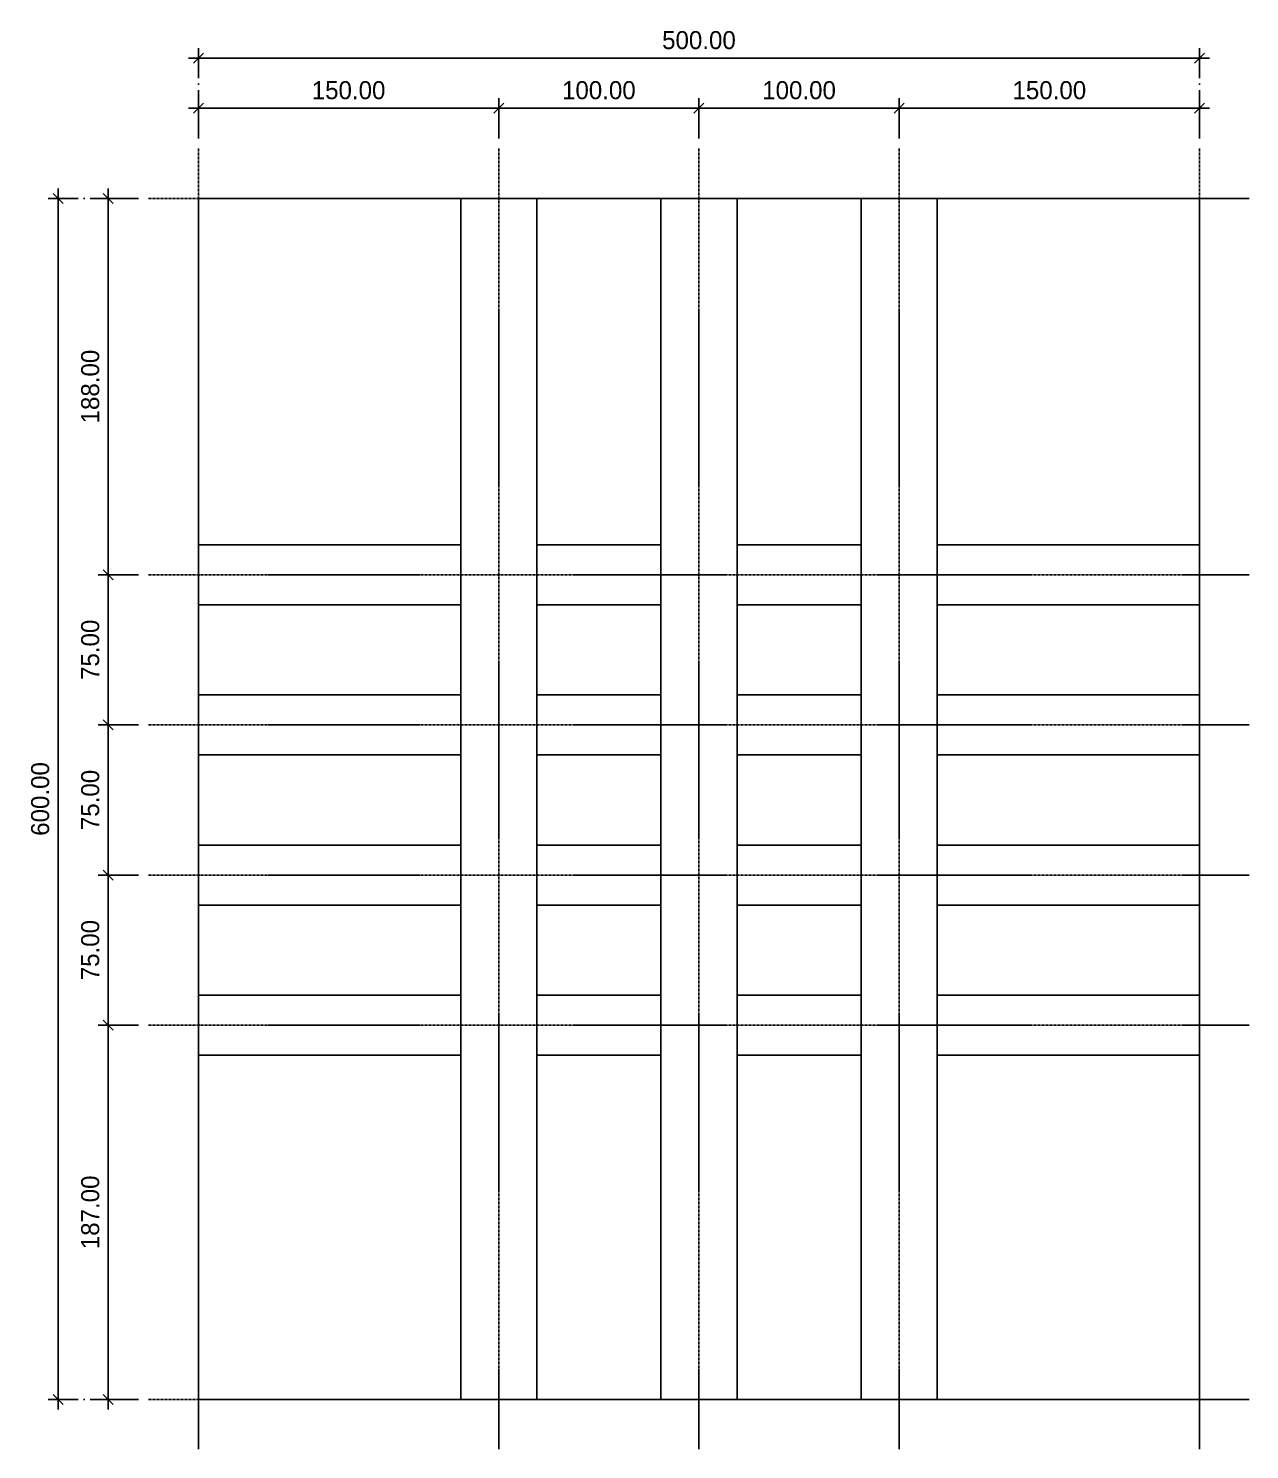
# Model space of a CAD drawing. Header units: millimetres. Extents: x -244126 to 368105, y -173968 to 259060.
# Drawn here: x 5281 to 5891, y 18916 to 19625 of the extents above; entities that cross this region are included whole.
import ezdxf

# ---------------------------------------------------------------- set-up
doc = ezdxf.new("R2010")
doc.units = ezdxf.units.MM
doc.header["$MEASUREMENT"] = 0
doc.linetypes.add('ACAD_ISO04W100', pattern=[30, 24, -3, 0, -3])
doc.linetypes.add('CENTER', pattern=[2, 1.25, -0.25, 0.25, -0.25])
for name, color, linetype in [('000 - D I M', 6, 'Continuous'), ('000 - GRID', 8, 'CENTER'), ('000 - WIPEOUT', 250, 'Continuous'), ('001 - ASCESSORIES', 1, 'Continuous'), ('002 - STRUCTURAL STEEL', 4, 'Continuous'), ('A04_TUBE SERIES', 7, 'Continuous')]:
    doc.layers.add(name, color=color, linetype=linetype)
doc.styles.add('CORDIA', font='cordia.shx')
doc.styles.add('TA', font='Cordia New.ttf', dxfattribs={"height": 4.5})
doc.dimstyles.new('DIM E-E', dxfattribs={"dimscale": 2, "dimtxt": 0.18, "dimasz": 0.1, "dimexe": 0.1, "dimexo": 0.1, "dimgap": 0.09, "dimtad": 1, "dimtoh": 1, "dimzin": 0, "dimdsep": 46, "dimtxsty": 'CORDIA', "dimblk": 'OBLIQUE', "dimcen": 0.1, "dimdle": 0.1, "dimclrd": 40, "dimclre": 140, "dimclrt": 3, "dimadec": 0, "dimazin": 0, "dimtfac": 1, "dimtix": 1, "dimtmove": 2, "dimatfit": 3, "dimfxl": 1, "dimtolj": 1, "dimtzin": 0, "dimarcsym": 0})

# ---------------------------------------------------------------- blocks, each defined once
blk = doc.blocks.new('*U749')
at = {"color": 3}
blk.add_point((0, -600), dxfattribs=at)
at = {"layer": '000 - GRID', "color": 0, "linetype": 'ByBlock'}
blk.add_line((0, 25), (0, -625), dxfattribs=at)
at = {"layer": '000 - GRID', "color": 0}
blk.add_point((0, 0), dxfattribs=at)
at = {"style": 'TA', "flags": 1}
blk.add_attdef('LOCATION', (6, 6), '', height=4.5, dxfattribs=at)
blk = doc.blocks.new('*U577')
at = {"color": 3}
blk.add_point((0, -500), dxfattribs=at)
at = {"layer": '000 - GRID', "color": 0, "linetype": 'ByBlock'}
blk.add_line((0, 25), (0, -525), dxfattribs=at)
at = {"layer": '000 - GRID', "color": 0}
blk.add_point((0, 0), dxfattribs=at)
at = {"style": 'TA', "flags": 1}
blk.add_attdef('LOCATION', (6, 6), '', height=4.5, dxfattribs=at)
blk = doc.blocks.new('*U767')
at = {"color": 0}
blk.add_wipeout([(-250, 15), (250, 15), (250, -15), (-250, -15)], dxfattribs=at).dxf.layer = '000 - WIPEOUT'
at = {"layer": '002 - STRUCTURAL STEEL', "color": 0, "linetype": 'ByBlock'}
blk.add_lwpolyline([(-250, 15), (250, 15), (250, -15), (-250, -15)], close=True, dxfattribs=at)
blk = doc.blocks.new('*U750')
at = {"color": 0}
blk.add_wipeout([(-19, 600), (19, 600), (19, 0), (-19, 0)], dxfattribs=at).dxf.layer = '000 - WIPEOUT'
at = {"layer": '002 - STRUCTURAL STEEL', "color": 0, "linetype": 'ByBlock'}
blk.add_lwpolyline([(-19, 600), (19, 600), (19, 0), (-19, 0)], close=True, dxfattribs=at)
blk = doc.blocks.new('_Oblique')
at = {"color": 0, "linetype": 'ByBlock', "lineweight": -2}
blk.add_line((-0.5, -0.5), (0.5, 0.5), dxfattribs=at)
blk = doc.blocks.new('*D2258')
at = {"layer": '000 - D I M', "color": 140, "linetype": 'ACAD_ISO04W100', "lineweight": -2, "transparency": 16777216}
for p, q in [((5365.93, 19570.54), (5365.93, 19590.54)), ((5515.93, 19570.54), (5515.93, 19590.54))]:
    blk.add_line(p, q, dxfattribs=at)
at = {"layer": '000 - D I M', "color": 40, "lineweight": -2, "transparency": 16777216}
blk.add_line((5360.93, 19585.54), (5520.93, 19585.54), dxfattribs=at)
at = {"layer": 'Defpoints', "color": 0, "transparency": 16777216}
for p in [(5515.93, 19585.54), (5365.93, 19565.54), (5515.93, 19565.54)]:
    blk.add_point(p, dxfattribs=at)
at = {"layer": '000 - D I M', "color": 40, "lineweight": -2, "transparency": 16777216, "xscale": 5, "yscale": 5, "zscale": 5, "rotation": 180}
blk.add_blockref('_Oblique', (5365.93, 19585.54), dxfattribs=at)
at = {"layer": '000 - D I M', "color": 40, "lineweight": -2, "transparency": 16777216, "xscale": 5, "yscale": 5, "zscale": 5}
blk.add_blockref('_Oblique', (5515.93, 19585.54), dxfattribs=at)
at = {"layer": '000 - D I M', "color": 3, "transparency": 16777216, "insert": (5440.93, 19594.54), "char_height": 9, "attachment_point": 5, "style": 'CORDIA'}
blk.add_mtext('\\A1;150.00', dxfattribs=at)
blk = doc.blocks.new('*D2259')
at = {"layer": '000 - D I M', "color": 140, "linetype": 'ACAD_ISO04W100', "lineweight": -2, "transparency": 16777216}
for p, q in [((5515.93, 19570.54), (5515.93, 19590.54)), ((5615.93, 19570.54), (5615.93, 19590.54))]:
    blk.add_line(p, q, dxfattribs=at)
at = {"layer": '000 - D I M', "color": 40, "lineweight": -2, "transparency": 16777216}
blk.add_line((5510.93, 19585.54), (5620.93, 19585.54), dxfattribs=at)
at = {"layer": 'Defpoints', "color": 0, "transparency": 16777216}
for p in [(5615.93, 19585.54), (5515.93, 19565.54), (5615.93, 19565.54)]:
    blk.add_point(p, dxfattribs=at)
at = {"layer": '000 - D I M', "color": 40, "lineweight": -2, "transparency": 16777216, "xscale": 5, "yscale": 5, "zscale": 5, "rotation": 180}
blk.add_blockref('_Oblique', (5515.93, 19585.54), dxfattribs=at)
at = {"layer": '000 - D I M', "color": 40, "lineweight": -2, "transparency": 16777216, "xscale": 5, "yscale": 5, "zscale": 5}
blk.add_blockref('_Oblique', (5615.93, 19585.54), dxfattribs=at)
at = {"layer": '000 - D I M', "color": 3, "transparency": 16777216, "insert": (5565.93, 19594.54), "char_height": 9, "attachment_point": 5, "style": 'CORDIA'}
blk.add_mtext('\\A1;100.00', dxfattribs=at)
blk = doc.blocks.new('*D2260')
at = {"layer": '000 - D I M', "color": 140, "linetype": 'ACAD_ISO04W100', "lineweight": -2, "transparency": 16777216}
for p, q in [((5615.93, 19570.54), (5615.93, 19590.54)), ((5715.93, 19570.54), (5715.93, 19590.54))]:
    blk.add_line(p, q, dxfattribs=at)
at = {"layer": '000 - D I M', "color": 40, "lineweight": -2, "transparency": 16777216}
blk.add_line((5610.93, 19585.54), (5720.93, 19585.54), dxfattribs=at)
at = {"layer": 'Defpoints', "color": 0, "transparency": 16777216}
for p in [(5715.93, 19585.54), (5615.93, 19565.54), (5715.93, 19565.54)]:
    blk.add_point(p, dxfattribs=at)
at = {"layer": '000 - D I M', "color": 40, "lineweight": -2, "transparency": 16777216, "xscale": 5, "yscale": 5, "zscale": 5, "rotation": 180}
blk.add_blockref('_Oblique', (5615.93, 19585.54), dxfattribs=at)
at = {"layer": '000 - D I M', "color": 40, "lineweight": -2, "transparency": 16777216, "xscale": 5, "yscale": 5, "zscale": 5}
blk.add_blockref('_Oblique', (5715.93, 19585.54), dxfattribs=at)
at = {"layer": '000 - D I M', "color": 3, "transparency": 16777216, "insert": (5665.93, 19594.54), "char_height": 9, "attachment_point": 5, "style": 'CORDIA'}
blk.add_mtext('\\A1;100.00', dxfattribs=at)
blk = doc.blocks.new('*D2261')
at = {"layer": '000 - D I M', "color": 140, "linetype": 'ACAD_ISO04W100', "lineweight": -2, "transparency": 16777216}
for p, q in [((5715.93, 19570.54), (5715.93, 19590.54)), ((5865.93, 19570.54), (5865.93, 19590.54))]:
    blk.add_line(p, q, dxfattribs=at)
at = {"layer": '000 - D I M', "color": 40, "lineweight": -2, "transparency": 16777216}
blk.add_line((5710.93, 19585.54), (5870.93, 19585.54), dxfattribs=at)
at = {"layer": 'Defpoints', "color": 0, "transparency": 16777216}
for p in [(5865.93, 19585.54), (5715.93, 19565.54), (5865.93, 19565.54)]:
    blk.add_point(p, dxfattribs=at)
at = {"layer": '000 - D I M', "color": 40, "lineweight": -2, "transparency": 16777216, "xscale": 5, "yscale": 5, "zscale": 5, "rotation": 180}
blk.add_blockref('_Oblique', (5715.93, 19585.54), dxfattribs=at)
at = {"layer": '000 - D I M', "color": 40, "lineweight": -2, "transparency": 16777216, "xscale": 5, "yscale": 5, "zscale": 5}
blk.add_blockref('_Oblique', (5865.93, 19585.54), dxfattribs=at)
at = {"layer": '000 - D I M', "color": 3, "transparency": 16777216, "insert": (5790.93, 19594.54), "char_height": 9, "attachment_point": 5, "style": 'CORDIA'}
blk.add_mtext('\\A1;150.00', dxfattribs=at)
blk = doc.blocks.new('*D2262')
at = {"layer": '000 - D I M', "color": 40, "lineweight": -2, "transparency": 16777216}
blk.add_line((5320.93, 19545.54), (5320.93, 19347.54), dxfattribs=at)
at = {"layer": '000 - D I M', "color": 140, "linetype": 'ACAD_ISO04W100', "lineweight": -2, "transparency": 16777216}
for p, q in [((5335.93, 19540.54), (5315.93, 19540.54)), ((5335.93, 19352.54), (5315.93, 19352.54))]:
    blk.add_line(p, q, dxfattribs=at)
at = {"layer": 'Defpoints', "color": 0, "transparency": 16777216}
for p in [(5340.93, 19540.54), (5320.93, 19352.54), (5340.93, 19352.54)]:
    blk.add_point(p, dxfattribs=at)
at = {"layer": '000 - D I M', "color": 40, "lineweight": -2, "transparency": 16777216, "xscale": 5, "yscale": 5, "zscale": 5}
for p, rotation in [((5320.93, 19540.54), 90), ((5320.93, 19352.54), 270)]:
    blk.add_blockref('_Oblique', p, dxfattribs=dict(at, rotation=rotation))
at = {"layer": '000 - D I M', "color": 3, "transparency": 16777216, "insert": (5311.93, 19446.54), "char_height": 9, "attachment_point": 5, "rotation": 90, "style": 'CORDIA'}
blk.add_mtext('\\A1;188.00', dxfattribs=at)
blk = doc.blocks.new('*D2263')
at = {"layer": '000 - D I M', "color": 140, "linetype": 'ACAD_ISO04W100', "lineweight": -2, "transparency": 16777216}
for p, q in [((5335.93, 19352.54), (5315.93, 19352.54)), ((5335.93, 19277.54), (5315.93, 19277.54))]:
    blk.add_line(p, q, dxfattribs=at)
at = {"layer": '000 - D I M', "color": 40, "lineweight": -2, "transparency": 16777216}
blk.add_line((5320.93, 19357.54), (5320.93, 19272.54), dxfattribs=at)
at = {"layer": 'Defpoints', "color": 0, "transparency": 16777216}
for p in [(5340.93, 19352.54), (5320.93, 19277.54), (5340.93, 19277.54)]:
    blk.add_point(p, dxfattribs=at)
at = {"layer": '000 - D I M', "color": 40, "lineweight": -2, "transparency": 16777216, "xscale": 5, "yscale": 5, "zscale": 5}
for p, rotation in [((5320.93, 19352.54), 90), ((5320.93, 19277.54), 270)]:
    blk.add_blockref('_Oblique', p, dxfattribs=dict(at, rotation=rotation))
at = {"layer": '000 - D I M', "color": 3, "transparency": 16777216, "insert": (5311.93, 19315.04), "char_height": 9, "attachment_point": 5, "rotation": 90, "style": 'CORDIA'}
blk.add_mtext('\\A1;75.00', dxfattribs=at)
blk = doc.blocks.new('*D2264')
at = {"layer": '000 - D I M', "color": 40, "lineweight": -2, "transparency": 16777216}
blk.add_line((5320.93, 19282.54), (5320.93, 19197.54), dxfattribs=at)
at = {"layer": '000 - D I M', "color": 140, "linetype": 'ACAD_ISO04W100', "lineweight": -2, "transparency": 16777216}
for p, q in [((5335.93, 19277.54), (5315.93, 19277.54)), ((5335.93, 19202.54), (5315.93, 19202.54))]:
    blk.add_line(p, q, dxfattribs=at)
at = {"layer": 'Defpoints', "color": 0, "transparency": 16777216}
for p in [(5340.93, 19277.54), (5320.93, 19202.54), (5340.93, 19202.54)]:
    blk.add_point(p, dxfattribs=at)
at = {"layer": '000 - D I M', "color": 40, "lineweight": -2, "transparency": 16777216, "xscale": 5, "yscale": 5, "zscale": 5}
for p, rotation in [((5320.93, 19277.54), 90), ((5320.93, 19202.54), 270)]:
    blk.add_blockref('_Oblique', p, dxfattribs=dict(at, rotation=rotation))
at = {"layer": '000 - D I M', "color": 3, "transparency": 16777216, "insert": (5311.93, 19240.04), "char_height": 9, "attachment_point": 5, "rotation": 90, "style": 'CORDIA'}
blk.add_mtext('\\A1;75.00', dxfattribs=at)
blk = doc.blocks.new('*D2265')
at = {"layer": '000 - D I M', "color": 40, "lineweight": -2, "transparency": 16777216}
blk.add_line((5320.93, 19207.54), (5320.93, 19122.54), dxfattribs=at)
at = {"layer": '000 - D I M', "color": 140, "linetype": 'ACAD_ISO04W100', "lineweight": -2, "transparency": 16777216}
for p, q in [((5335.93, 19202.54), (5315.93, 19202.54)), ((5335.93, 19127.54), (5315.93, 19127.54))]:
    blk.add_line(p, q, dxfattribs=at)
at = {"layer": 'Defpoints', "color": 0, "transparency": 16777216}
for p in [(5340.93, 19202.54), (5320.93, 19127.54), (5340.93, 19127.54)]:
    blk.add_point(p, dxfattribs=at)
at = {"layer": '000 - D I M', "color": 40, "lineweight": -2, "transparency": 16777216, "xscale": 5, "yscale": 5, "zscale": 5}
for p, rotation in [((5320.93, 19202.54), 90), ((5320.93, 19127.54), 270)]:
    blk.add_blockref('_Oblique', p, dxfattribs=dict(at, rotation=rotation))
at = {"layer": '000 - D I M', "color": 3, "transparency": 16777216, "insert": (5311.93, 19165.04), "char_height": 9, "attachment_point": 5, "rotation": 90, "style": 'CORDIA'}
blk.add_mtext('\\A1;75.00', dxfattribs=at)
blk = doc.blocks.new('*D2266')
at = {"layer": '000 - D I M', "color": 40, "lineweight": -2, "transparency": 16777216}
blk.add_line((5320.93, 19132.54), (5320.93, 18935.54), dxfattribs=at)
at = {"layer": '000 - D I M', "color": 140, "linetype": 'ACAD_ISO04W100', "lineweight": -2, "transparency": 16777216}
for p, q in [((5335.93, 19127.54), (5315.93, 19127.54)), ((5335.93, 18940.54), (5315.93, 18940.54))]:
    blk.add_line(p, q, dxfattribs=at)
at = {"layer": 'Defpoints', "color": 0, "transparency": 16777216}
for p in [(5340.93, 19127.54), (5320.93, 18940.54), (5340.93, 18940.54)]:
    blk.add_point(p, dxfattribs=at)
at = {"layer": '000 - D I M', "color": 40, "lineweight": -2, "transparency": 16777216, "xscale": 5, "yscale": 5, "zscale": 5}
for p, rotation in [((5320.93, 19127.54), 90), ((5320.93, 18940.54), 270)]:
    blk.add_blockref('_Oblique', p, dxfattribs=dict(at, rotation=rotation))
at = {"layer": '000 - D I M', "color": 3, "transparency": 16777216, "insert": (5311.93, 19034.04), "char_height": 9, "attachment_point": 5, "rotation": 90, "style": 'CORDIA'}
blk.add_mtext('\\A1;187.00', dxfattribs=at)
blk = doc.blocks.new('*D2267')
at = {"layer": '000 - D I M', "color": 140, "linetype": 'ACAD_ISO04W100', "lineweight": -2, "transparency": 16777216}
for p, q in [((5365.93, 19570.54), (5365.93, 19615.54)), ((5865.93, 19570.54), (5865.93, 19615.54))]:
    blk.add_line(p, q, dxfattribs=at)
at = {"layer": '000 - D I M', "color": 40, "lineweight": -2, "transparency": 16777216}
blk.add_line((5360.93, 19610.54), (5870.93, 19610.54), dxfattribs=at)
at = {"layer": 'Defpoints', "color": 0, "transparency": 16777216}
for p in [(5865.93, 19610.54), (5365.93, 19565.54), (5865.93, 19565.54)]:
    blk.add_point(p, dxfattribs=at)
at = {"layer": '000 - D I M', "color": 40, "lineweight": -2, "transparency": 16777216, "xscale": 5, "yscale": 5, "zscale": 5, "rotation": 180}
blk.add_blockref('_Oblique', (5365.93, 19610.54), dxfattribs=at)
at = {"layer": '000 - D I M', "color": 40, "lineweight": -2, "transparency": 16777216, "xscale": 5, "yscale": 5, "zscale": 5}
blk.add_blockref('_Oblique', (5865.93, 19610.54), dxfattribs=at)
at = {"layer": '000 - D I M', "color": 3, "transparency": 16777216, "insert": (5615.93, 19619.54), "char_height": 9, "attachment_point": 5, "style": 'CORDIA'}
blk.add_mtext('\\A1;500.00', dxfattribs=at)
blk = doc.blocks.new('*D2268')
at = {"layer": '000 - D I M', "color": 40, "lineweight": -2, "transparency": 16777216}
blk.add_line((5295.93, 19545.54), (5295.93, 18935.54), dxfattribs=at)
at = {"layer": '000 - D I M', "color": 140, "linetype": 'ACAD_ISO04W100', "lineweight": -2, "transparency": 16777216}
for p, q in [((5335.93, 19540.54), (5290.93, 19540.54)), ((5335.93, 18940.54), (5290.93, 18940.54))]:
    blk.add_line(p, q, dxfattribs=at)
at = {"layer": 'Defpoints', "color": 0, "transparency": 16777216}
for p in [(5340.93, 19540.54), (5295.93, 18940.54), (5340.93, 18940.54)]:
    blk.add_point(p, dxfattribs=at)
at = {"layer": '000 - D I M', "color": 40, "lineweight": -2, "transparency": 16777216, "xscale": 5, "yscale": 5, "zscale": 5}
for p, rotation in [((5295.93, 19540.54), 90), ((5295.93, 18940.54), 270)]:
    blk.add_blockref('_Oblique', p, dxfattribs=dict(at, rotation=rotation))
at = {"layer": '000 - D I M', "color": 3, "transparency": 16777216, "insert": (5286.93, 19240.54), "char_height": 9, "attachment_point": 5, "rotation": 90, "style": 'CORDIA'}
blk.add_mtext('\\A1;600.00', dxfattribs=at)

msp = doc.modelspace()

# ---------------------------------------------------------------- linework, layer by layer
at = {"layer": 'A04_TUBE SERIES', "color": 3}
msp.add_lwpolyline([(5365.93398, 18940.54328), (5865.93398, 18940.54328), (5865.93398, 19540.54328), (5365.93398, 19540.54328)], close=True, dxfattribs=at)

# ---------------------------------------------------------------- dimensions: what is measured, and where the dimension line sits
at = {"layer": '000 - D I M', "color": 3}
for base, p1, p2, picture, middle in [((5865.93398, 19610.54328), (5365.93398, 19565.54328), (5865.93398, 19565.54328), '*D2267', (5615.93398, 19619.54328)), ((5515.93398, 19585.54328), (5365.93398, 19565.54328), (5515.93398, 19565.54328), '*D2258', (5440.93398, 19594.54328)), ((5615.93398, 19585.54328), (5515.93398, 19565.54328), (5615.93398, 19565.54328), '*D2259', (5565.93398, 19594.54328)), ((5715.93398, 19585.54328), (5615.93398, 19565.54328), (5715.93398, 19565.54328), '*D2260', (5665.93398, 19594.54328)), ((5865.93398, 19585.54328), (5715.93398, 19565.54328), (5865.93398, 19565.54328), '*D2261', (5790.93398, 19594.54328))]:
    dim = msp.add_linear_dim(base=base, p1=p1, p2=p2, dimstyle='DIM E-E', override={"dimscale": 50}, dxfattribs=at)
    dim.commit()
    dim.dimension.update_dxf_attribs({"geometry": picture, "text_midpoint": middle})
for base, p1, p2, picture, middle in [((5295.93398, 18940.54328), (5340.93398, 19540.54328), (5340.93398, 18940.54328), '*D2268', (5286.93398, 19240.54328)), ((5320.93398, 19352.54328), (5340.93398, 19540.54328), (5340.93398, 19352.54328), '*D2262', (5311.93398, 19446.54328)), ((5320.93398, 19277.54328), (5340.93398, 19352.54328), (5340.93398, 19277.54328), '*D2263', (5311.93398, 19315.04328)), ((5320.93398, 19202.54328), (5340.93398, 19277.54328), (5340.93398, 19202.54328), '*D2264', (5311.93398, 19240.04328)), ((5320.93398, 19127.54328), (5340.93398, 19202.54328), (5340.93398, 19127.54328), '*D2265', (5311.93398, 19165.04328)), ((5320.93398, 18940.54328), (5340.93398, 19127.54328), (5340.93398, 18940.54328), '*D2266', (5311.93398, 19034.04328))]:
    dim = msp.add_linear_dim(base=base, p1=p1, p2=p2, angle=90, dimstyle='DIM E-E', override={"dimscale": 50}, dxfattribs=at)
    dim.commit()
    dim.dimension.update_dxf_attribs({"geometry": picture, "text_midpoint": middle})

# ---------------------------------------------------------------- next in the draw order: block references
at = {"layer": '001 - ASCESSORIES', "color": 1}
for p in [(5615.93398, 19352.54328), (5615.93398, 19277.54328), (5615.93398, 19202.54328), (5615.93398, 19127.54328)]:
    msp.add_blockref('*U767', p, dxfattribs=at)

# ---------------------------------------------------------------- next in the draw order: block references
at = {"layer": '000 - GRID'}
for p in [(5365.93398, 19540.54328), (5865.93398, 19540.54328)]:
    msp.add_blockref('*U749', p, dxfattribs=at)
at = {"layer": 'A04_TUBE SERIES', "color": 3}
for p in [(5515.93398, 18940.54328), (5615.93398, 18940.54328), (5715.93398, 18940.54328)]:
    msp.add_blockref('*U750', p, dxfattribs=at)

# ---------------------------------------------------------------- next in the draw order: block references
at = {"layer": '000 - GRID'}
for p in [(5515.93398, 19540.54328), (5615.93398, 19540.54328), (5715.93398, 19540.54328)]:
    msp.add_blockref('*U749', p, dxfattribs=at)
at = {"layer": '000 - GRID', "rotation": 90}
for p in [(5365.93398, 19540.54328), (5365.93398, 19352.54328), (5365.93398, 19277.54328), (5365.93398, 19202.54328), (5365.93398, 19127.54328), (5365.93398, 18940.54328)]:
    msp.add_blockref('*U577', p, dxfattribs=at)

doc.saveas('drawing.dxf')
